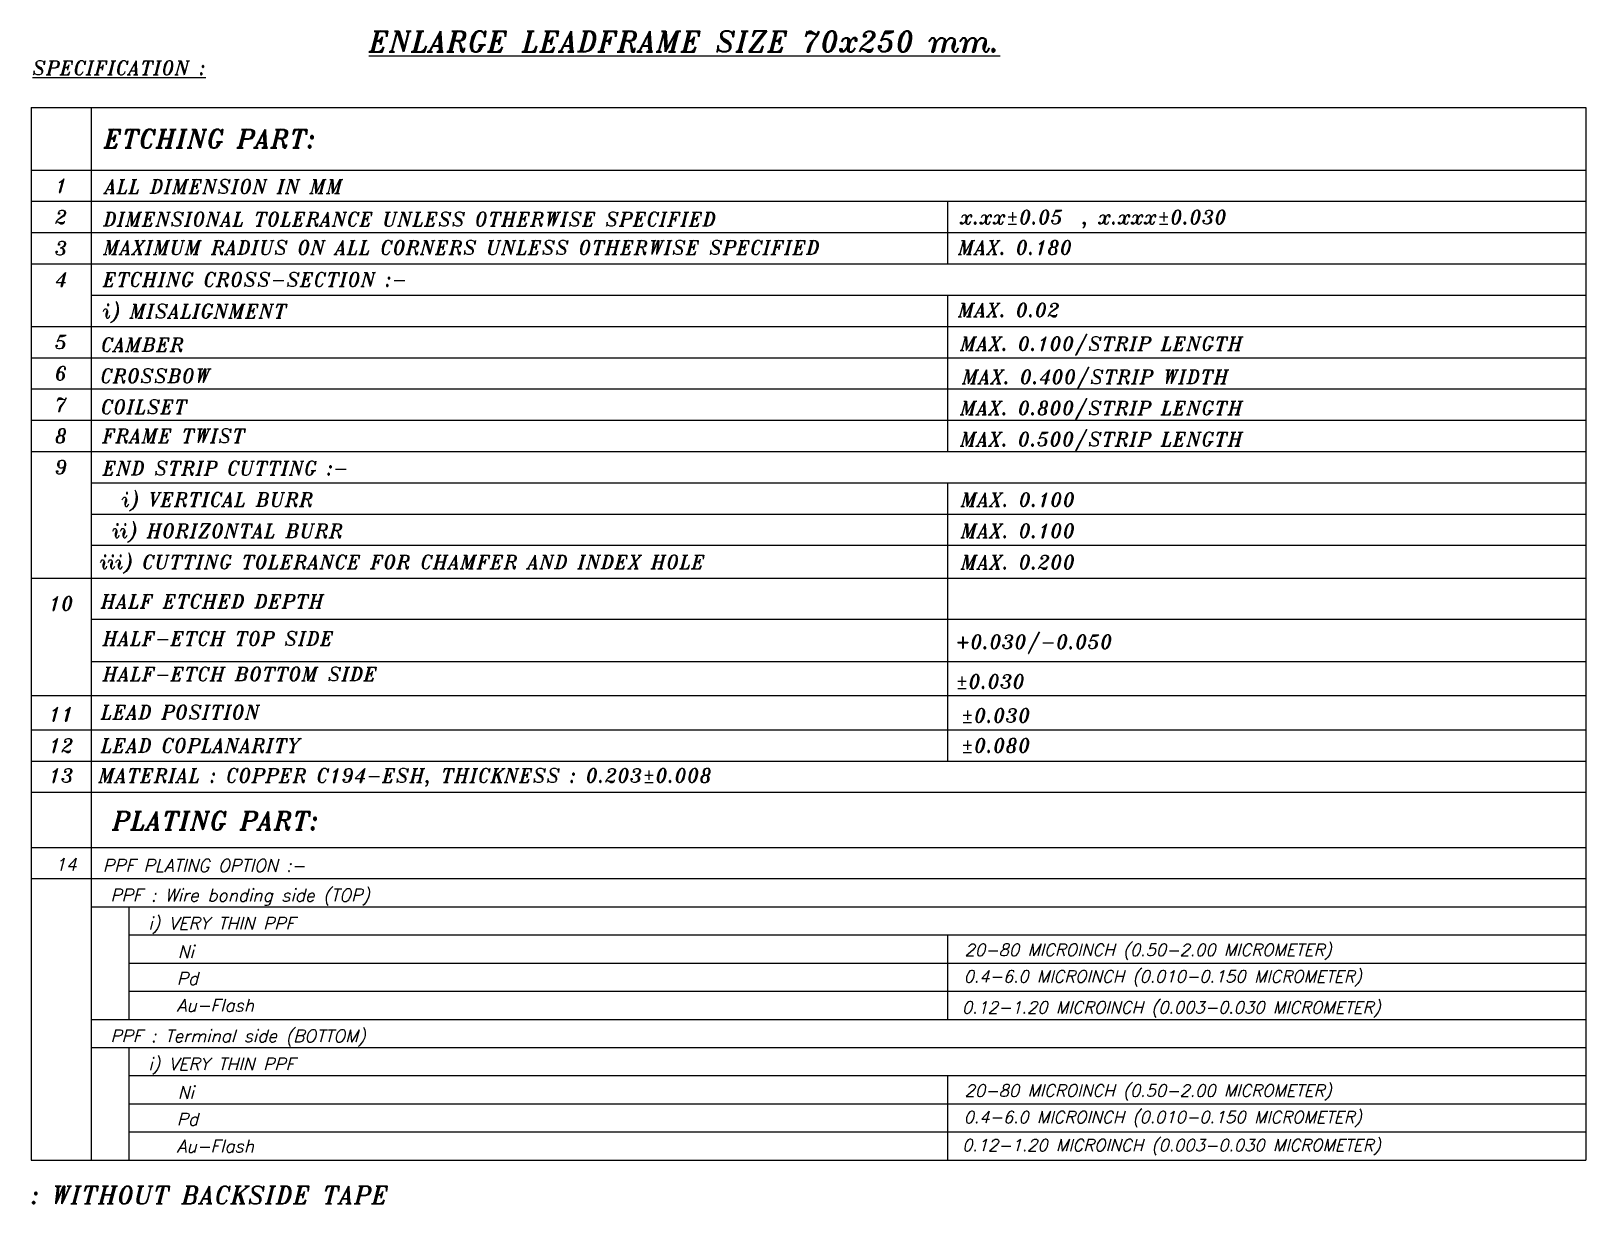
# Model space of a CAD drawing. Extents: x -338 to -157, y -66 to 70.
import ezdxf
from ezdxf.enums import TextEntityAlignment as Align

# ---------------------------------------------------------------- set-up
doc = ezdxf.new("R2010")
doc.units = 0
doc.header["$LTSCALE"] = 5
doc.header["$MEASUREMENT"] = 0
doc.layers.get('0').update_dxf_attribs({"linetype": 'CONTINUOUS'})
doc.layers.add('TXT', color=7, linetype='CONTINUOUS')
doc.styles.add('ITALICC', font='Italict.shx')

msp = doc.modelspace()

# ---------------------------------------------------------------- linework, layer by layer
for p, q in [((-337.59, 61.49), (-337.59, -53.95)), ((-337.59, 61.49), (-157.44, 61.49)), ((-330.63, 61.49), (-330.63, -60.47)), ((-157.44, 61.49), (-157.44, -60.47)), ((-337.59, 54.24), (-157.44, 54.24)), ((-337.59, 50.62), (-157.44, 50.62)), ((-231.4, 50.62), (-231.4, 43.37)), ((-337.59, 46.99), (-157.44, 46.99)), ((-337.59, 43.37), (-157.44, 43.37)), ((-330.63, 39.75), (-157.44, 39.75)), ((-231.4, 39.75), (-231.4, 21.63)), ((-337.59, 36.12), (-157.44, 36.12)), ((-337.59, 32.5), (-157.44, 32.5)), ((-337.59, 28.88), (-157.44, 28.88)), ((-337.59, 25.25), (-157.44, 25.25)), ((-337.59, 21.63), (-157.44, 21.63)), ((-330.63, 18.01), (-157.44, 18.01)), ((-231.4, 18.01), (-231.4, -14.24)), ((-330.63, 14.38), (-157.44, 14.38)), ((-330.63, 10.76), (-157.44, 10.76)), ((-337.59, 6.97), (-157.44, 6.97)), ((-330.63, 2.22), (-157.44, 2.22)), ((-330.63, 2.22), (-157.44, 2.22)), ((-330.63, -2.7), (-157.44, -2.7)), ((-337.59, -6.66), (-157.44, -6.66)), ((-337.59, -10.62), (-157.44, -10.62)), ((-337.59, -14.24), (-157.44, -14.24)), ((-337.59, -17.86), (-157.44, -17.86)), ((-337.59, -17.86), (-166.6, -17.86)), ((-337.59, -24.24), (-157.44, -24.24)), ((-337.59, -24.24), (-157.44, -24.24)), ((-337.59, -24.24), (-337.59, -60.47)), ((-330.63, -24.24), (-330.63, -60.47)), ((-337.59, -27.86), (-157.44, -27.86)), ((-337.59, -27.86), (-180.01, -27.86)), ((-330.63, -31.12), (-157.44, -31.12)), ((-326.23, -44.17), (-326.23, -31.12)), ((-326.23, -34.38), (-157.44, -34.38)), ((-231.4, -34.38), (-231.4, -44.17)), ((-326.23, -37.64), (-157.44, -37.64)), ((-326.23, -40.9), (-157.44, -40.9)), ((-330.63, -44.17), (-157.44, -44.17)), ((-326.23, -44.17), (-157.44, -44.17)), ((-330.63, -47.43), (-157.44, -47.43)), ((-326.23, -60.47), (-326.23, -47.43)), ((-326.23, -50.69), (-157.44, -50.69)), ((-231.4, -50.69), (-231.4, -60.47)), ((-326.23, -53.95), (-157.44, -53.95)), ((-326.23, -57.21), (-157.44, -57.21)), ((-337.59, -60.47), (-157.44, -60.47))]:
    msp.add_line(p, q)

# ---------------------------------------------------------------- texts
at = {"style": 'ITALICC'}
for s, height, p in [('%%UENLARGE LEADFRAME SIZE 70x250 mm.%%U', 2.3898, (-298.45, 67.95)), ('%%USPECIFICATION :', 1.6104, (-337.44, 65.28)), ('ALL DIMENSION IN MM', 1.6104, (-329.06, 51.54)), ('DIMENSIONAL TOLERANCE UNLESS OTHERWISE SPECIFIED', 1.6104, (-329.23, 47.75)), ('x.xx%%p0.05  , x.xxx%%p0.030', 1.6104, (-229.96, 47.98)), ('MAXIMUM RADIUS ON ALL CORNERS UNLESS OTHERWISE SPECIFIED', 1.6104, (-329.23, 44.47)), ('MAX. 0.180', 1.61, (-230.19, 44.47)), ('ETCHING CROSS-SECTION :-', 1.6104, (-329.28, 40.74)), ('i) MISALIGNMENT', 1.6104, (-329.28, 37.08)), ('MAX. 0.02', 1.61, (-230.19, 37.22)), ('CAMBER ', 1.61, (-329.5, 33.2)), ('MAX. 0.100/STRIP LENGTH', 1.6104, (-229.95, 33.32)), ('CROSSBOW', 1.61, (-329.57, 29.59)), ('MAX. 0.400/STRIP WIDTH', 1.6104, (-229.72, 29.48)), ('COILSET', 1.61, (-329.51, 26.01)), ('MAX. 0.800/STRIP LENGTH', 1.6104, (-229.95, 25.86)), ('FRAME TWIST', 1.6104, (-329.34, 22.64)), ('MAX. 0.500/STRIP LENGTH', 1.6104, (-229.95, 22.25)), ('END STRIP CUTTING :-', 1.6104, (-329.3, 18.88)), ('  i) VERTICAL BURR', 1.6104, (-329.3, 15.26)), ('MAX. 0.100', 1.61, (-229.86, 15.24)), (' ii) HORIZONTAL BURR ', 1.6104, (-329.3, 11.64)), ('MAX. 0.100', 1.61, (-229.86, 11.62)), (' iii) CUTTING TOLERANCE FOR CHAMFER AND INDEX HOLE', 1.6104, (-330.73, 8.02)), ('MAX. 0.200', 1.61, (-229.86, 8)), ('HALF ETCHED DEPTH', 1.6104, (-329.52, 3.46)), ('HALF-ETCH TOP SIDE', 1.6104, (-329.3, -0.85)), ('+0.030/-0.050', 1.6104, (-230.5, -1.24)), ('HALF-ETCH BOTTOM SIDE', 1.6104, (-329.3, -4.96)), ('%%P0.030', 1.61, (-230.5, -5.82)), ('LEAD POSITION', 1.6104, (-329.52, -9.38)), ('%%p0.030', 1.61, (-229.86, -9.76)), ('LEAD COPLANARITY', 1.6104, (-329.52, -13.24)), ('%%p0.080', 1.61, (-229.86, -13.25)), ('PPF PLATING OPTION :-', 1.4493, (-329.29, -27.07)), ('PPF : Wire bonding side (TOP)', 1.4493, (-328.42, -30.51)), ('i) VERY THIN PPF', 1.4493, (-324.02, -33.77)), ('Ni', 1.449, (-320.62, -37.06)), ('20-80 MICROINCH (0.50-2.00 MICROMETER)', 1.3937, (-229.43, -36.82)), ('Pd', 1.449, (-320.72, -40.16)), ('0.4-6.0 MICROINCH (0.010-0.150 MICROMETER)', 1.3937, (-229.53, -39.89)), ('Au-Flash', 1.449, (-320.72, -43.27)), ('0.12-1.20 MICROINCH (0.003-0.030 MICROMETER)', 1.3937, (-229.74, -43.48)), ('PPF : Terminal side (BOTTOM)', 1.4493, (-328.42, -46.81)), ('i) VERY THIN PPF', 1.4493, (-324.02, -50.07)), ('Ni', 1.449, (-320.62, -53.36)), ('20-80 MICROINCH (0.50-2.00 MICROMETER)', 1.3937, (-229.43, -53.12)), ('Pd', 1.449, (-320.72, -56.47)), ('0.4-6.0 MICROINCH (0.010-0.150 MICROMETER)', 1.3937, (-229.53, -56.19)), ('Au-Flash', 1.449, (-320.72, -59.58)), ('0.12-1.20 MICROINCH (0.003-0.030 MICROMETER)', 1.3937, (-229.72, -59.44))]:
    msp.add_text(s, height=height, dxfattribs=at).set_placement(p)
for s, height, p in [(' ETCHING PART:', 2.1285, (-330.63, 57.86)), (' PLATING PART:', 2.1285, (-329.64, -21.15)), (' : WITHOUT BACKSIDE TAPE', 2.0368, (-339, -64.53))]:
    msp.add_text(s, height=height, dxfattribs=at).set_placement(p, align=Align.MIDDLE_LEFT)
at = {"insert": (-329.78, -15.1), "char_height": 1.6104, "width": 107, "attachment_point": 1, "style": 'ITALICC'}
msp.add_mtext('MATERIAL : COPPER C194-ESH, THICKNESS : 0.203%%P0.008', dxfattribs=at)
at = {"layer": 'TXT', "style": 'ITALICC'}
for s, height, p in [('1', 1.61, (-334.11, 52.43)), ('2', 1.61, (-334.11, 48.8)), ('3', 1.61, (-334.11, 45.18)), ('4', 1.61, (-334.11, 41.56)), ('5', 1.61, (-334.11, 34.31)), ('6', 1.61, (-334.11, 30.69)), ('7', 1.61, (-334.11, 27.06)), ('8', 1.61, (-334.11, 23.44)), ('9', 1.61, (-334.11, 19.82)), ('10', 1.61, (-334.11, 4.03)), ('11', 1.61, (-334.11, -8.8)), ('12', 1.61, (-334.11, -12.43)), ('13', 1.61, (-334.11, -15.9)), ('14', 1.449, (-333.57, -26.23))]:
    msp.add_text(s, height=height, dxfattribs=at).set_placement(p, align=Align.MIDDLE_CENTER)

doc.saveas('drawing.dxf')
